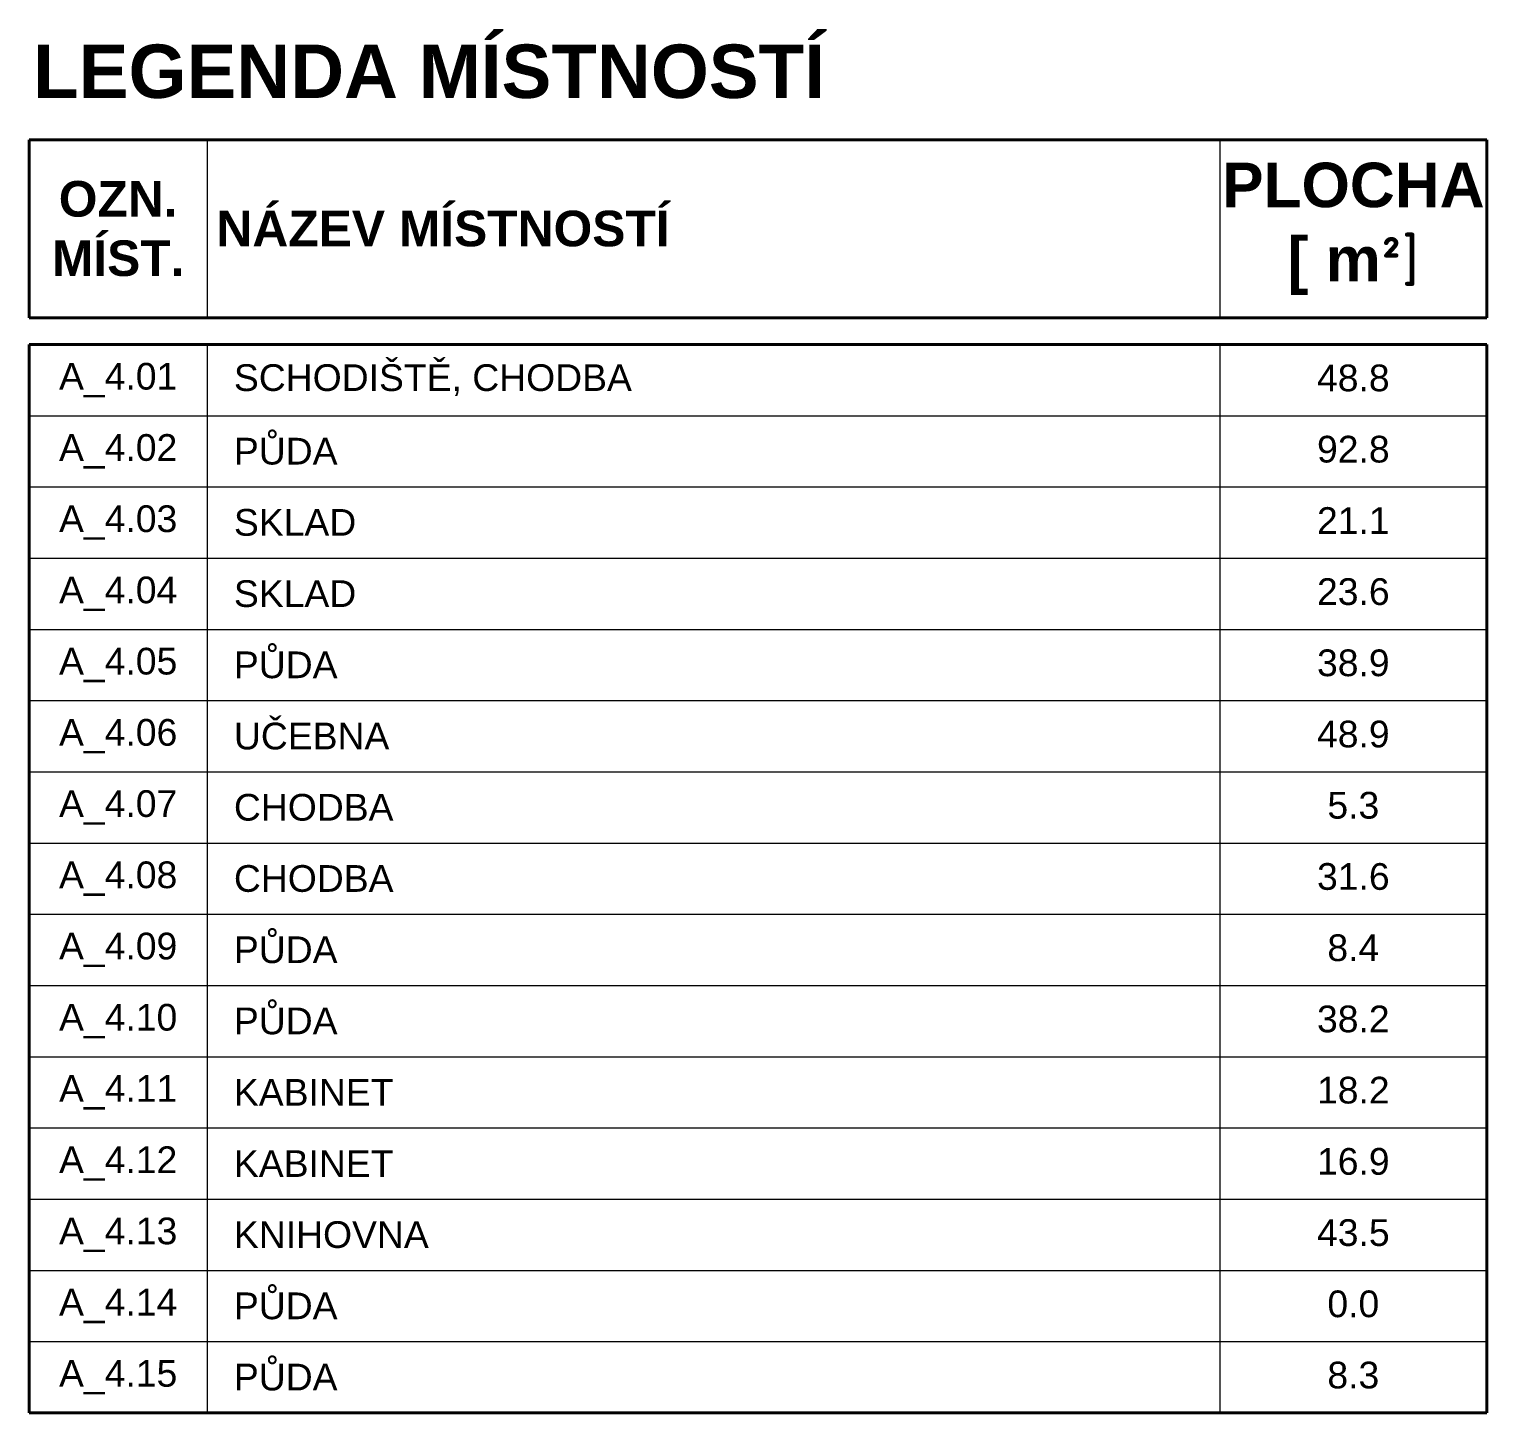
# Model space of a CAD drawing. Header units: millimetres. Extents: x 89194 to 559352, y -753138 to -204019.
# Drawn here: x 303227 to 308685, y -640001 to -634821 of the extents above; entities that cross this region are included whole.
import ezdxf

# ---------------------------------------------------------------- set-up
doc = ezdxf.new("R2010")
doc.units = ezdxf.units.MM
doc.header["$LTSCALE"] = 400
for name, color, linetype, lineweight in [('RG_popisy', 11, 'Continuous', 9), ('RG_tabulky', 7, 'Continuous', 5), ('RG_tabulky tlustá', 7, 'Continuous', 40)]:
    doc.layers.add(name, color=color, linetype=linetype, lineweight=lineweight)
doc.styles.add('Arial 100', font='Arial.ttf', dxfattribs={"height": 100})
doc.styles.add('Arial 250', font='Arial Bold.ttf', dxfattribs={"height": 250})
doc.styles.add('Arial 350', font='Arial Bold.ttf', dxfattribs={"height": 350})

msp = doc.modelspace()

# ---------------------------------------------------------------- linework, layer by layer
at = {"layer": 'RG_tabulky'}
for p, q in [((303894, -635235.1), (303894, -635901.7)), ((307685.1, -635235.1), (307685.1, -635901.7)), ((303894, -636001.7), (303894, -640001.3)), ((307685.1, -636001.7), (307685.1, -640001.3)), ((303227.4, -636268.4), (308685, -636268.4)), ((303227.4, -636535), (308685, -636535)), ((303227.4, -636801.6), (308685, -636801.6)), ((303227.4, -637068.3), (308685, -637068.3)), ((303227.4, -637334.9), (308685, -637334.9)), ((303227.4, -637601.6), (308685, -637601.6)), ((303227.4, -637868.2), (308685, -637868.2)), ((303227.4, -638134.8), (308685, -638134.8)), ((303227.4, -638401.5), (308685, -638401.5)), ((303227.4, -638668.1), (308685, -638668.1)), ((303227.4, -638934.8), (308685, -638934.8)), ((303227.4, -639201.4), (308685, -639201.4)), ((303227.4, -639468), (308685, -639468)), ((303227.4, -639734.7), (308685, -639734.7))]:
    msp.add_line(p, q, dxfattribs=at)
at = {"layer": 'RG_tabulky tlustá'}
for p, q in [((303227.4, -635235.1), (303227.4, -635901.7)), ((303227.4, -635235.1), (308685, -635235.1)), ((303227.4, -635901.7), (308685, -635901.7)), ((303227.4, -636001.7), (303227.4, -640001.3)), ((303227.4, -636001.7), (308685, -636001.7)), ((303227.4, -640001.3), (308685, -640001.3))]:
    msp.add_line(p, q, dxfattribs=at)
for points in [[(308685, -635901.7), (308685, -635235.1)], [(308685, -636001.7), (308685, -640001.3)]]:
    msp.add_lwpolyline(points, dxfattribs=at)

# ---------------------------------------------------------------- texts
at = {"layer": 'RG_popisy', "insert": (303242.3, -635081.6), "char_height": 200, "width": 5354.618, "attachment_point": 7, "style": 'Arial 350'}
msp.add_mtext('LEGENDA MÍSTNOSTÍ', dxfattribs=at)
at = {"layer": 'RG_popisy', "rotation": 360}
for s, insert, char_height, width, attachment_point, style in [('OZN.\\PMÍST.', (303560.7, -635568.4), 133.32, 666.6, 5, 'Arial 250'), ('NÁZEV MÍSTNOSTÍ', (304777, -635568.4), 133.32, 2333.1, 5, 'Arial 250'), ('A_4.01', (303560.7, -636135), 99.99, 999.9, 5, 'Arial 100'), ('SCHODIŠTĚ, CHODBA', (303994, -636135), 99.99, 2233.11, 4, 'Arial 100'), ('48.8 ', (308185.1, -636127.5), 99.99, 999.914, 5, 'Arial 100'), ('A_4.02', (303560.7, -636401.7), 99.99, 999.9, 5, 'Arial 100'), ('PŮDA', (303994, -636401.7), 99.99, 2233.11, 4, 'Arial 100'), ('92.8 ', (308185.1, -636394.2), 99.99, 999.914, 5, 'Arial 100'), ('A_4.03', (303560.7, -636668.3), 99.99, 999.9, 5, 'Arial 100'), ('SKLAD', (303994, -636668.3), 99.99, 2233.11, 4, 'Arial 100'), ('21.1 ', (308185.1, -636660.8), 99.99, 999.914, 5, 'Arial 100'), ('A_4.04', (303560.7, -636935), 99.99, 999.9, 5, 'Arial 100'), ('SKLAD', (303994, -636935), 99.99, 2233.11, 4, 'Arial 100'), ('23.6 ', (308185.1, -636927.5), 99.99, 999.914, 5, 'Arial 100'), ('PŮDA', (303994, -637201.6), 99.99, 2233.11, 4, 'Arial 100'), ('A_4.05', (303560.7, -637201.6), 99.99, 999.9, 5, 'Arial 100'), ('38.9 ', (308185.1, -637194.1), 99.99, 999.914, 5, 'Arial 100'), ('UČEBNA', (303994, -637468.2), 99.99, 2233.11, 4, 'Arial 100'), ('A_4.06', (303560.7, -637468.2), 99.99, 999.9, 5, 'Arial 100'), ('48.9 ', (308185.1, -637460.7), 99.99, 999.914, 5, 'Arial 100'), ('A_4.07', (303560.7, -637734.9), 99.99, 999.9, 5, 'Arial 100'), ('CHODBA', (303994, -637734.9), 99.99, 2677.668, 4, 'Arial 100'), ('5.3 ', (308185.1, -637727.4), 99.99, 999.914, 5, 'Arial 100'), ('A_4.08', (303560.7, -638001.5), 99.99, 999.9, 5, 'Arial 100'), ('CHODBA', (303994, -638001.5), 99.99, 2233.11, 4, 'Arial 100'), ('31.6 ', (308185.1, -637994), 99.99, 999.914, 5, 'Arial 100'), ('A_4.09', (303560.7, -638268.2), 99.99, 999.9, 5, 'Arial 100'), ('PŮDA', (303994, -638268.2), 99.99, 2677.668, 4, 'Arial 100'), ('8.4 ', (308185.1, -638260.7), 99.99, 999.914, 5, 'Arial 100'), ('A_4.10', (303560.7, -638534.8), 99.99, 999.9, 5, 'Arial 100'), ('PŮDA', (303994, -638534.8), 99.99, 2233.11, 4, 'Arial 100'), ('38.2 ', (308185.1, -638527.3), 99.99, 999.914, 5, 'Arial 100'), ('A_4.11', (303560.7, -638801.4), 99.99, 999.9, 5, 'Arial 100'), ('KABINET', (303994, -638801.4), 99.99, 2233.11, 4, 'Arial 100'), ('18.2 ', (308185.1, -638793.9), 99.99, 999.914, 5, 'Arial 100'), ('A_4.12', (303560.7, -639068.1), 99.99, 999.9, 5, 'Arial 100'), ('KABINET', (303994, -639068.1), 99.99, 2233.11, 4, 'Arial 100'), ('16.9 ', (308185.1, -639060.6), 99.99, 999.914, 5, 'Arial 100'), ('A_4.13', (303560.7, -639334.7), 99.99, 999.9, 5, 'Arial 100'), ('KNIHOVNA', (303994, -639334.7), 99.99, 2233.11, 4, 'Arial 100'), ('43.5 ', (308185.1, -639327.2), 99.99, 999.914, 5, 'Arial 100'), ('PŮDA', (303994, -639601.4), 99.99, 2677.668, 4, 'Arial 100'), ('A_4.14', (303560.7, -639601.4), 99.99, 999.9, 5, 'Arial 100'), ('0.0 ', (308185.1, -639593.9), 99.99, 999.914, 5, 'Arial 100'), ('PŮDA', (303994, -639868), 99.99, 2677.668, 4, 'Arial 100'), ('A_4.15', (303560.7, -639868), 99.99, 999.9, 5, 'Arial 100'), ('8.3 ', (308185.1, -639860.5), 99.99, 999.914, 5, 'Arial 100')]:
    msp.add_mtext(s, dxfattribs=dict(at, insert=insert, char_height=char_height, width=width, attachment_point=attachment_point, style=style))
at = {"layer": 'RG_tabulky', "color": 11, "insert": (308185.1, -635568.4), "char_height": 166.652, "width": 999.914, "attachment_point": 5, "rotation": 360, "style": 'Arial 250'}
msp.add_mtext('PLOCHA\\P[ m{\\fISOCPEUR|b1|i0|c238|p34;²]}', dxfattribs=at)

doc.saveas('drawing.dxf')
